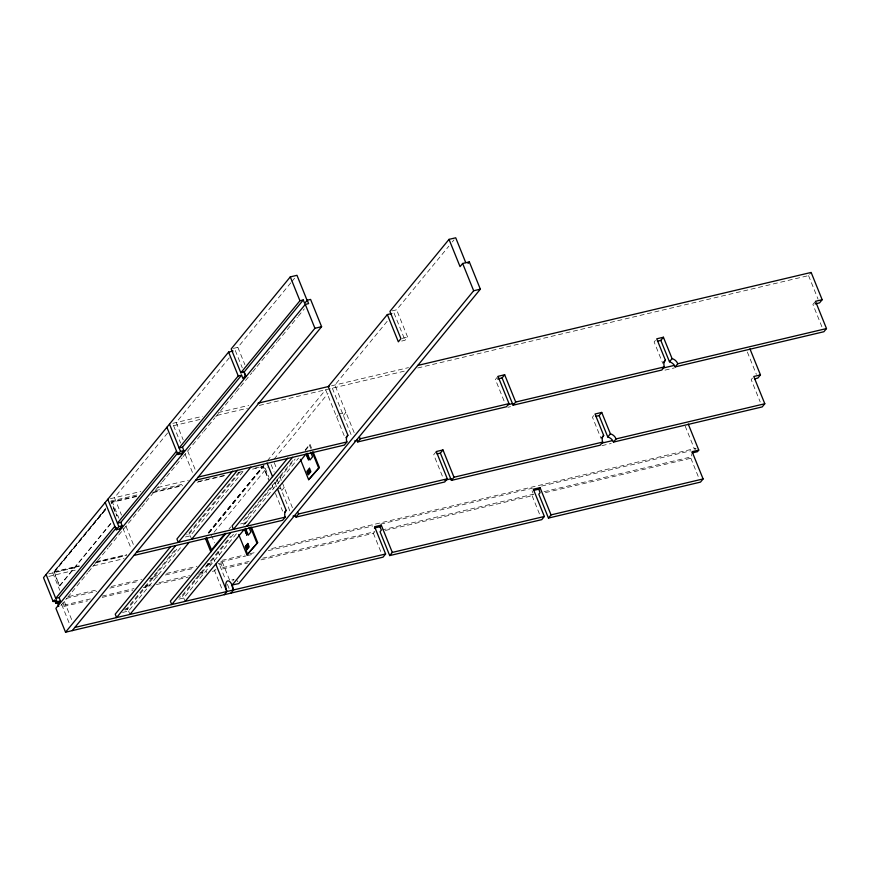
<?xml version="1.0" encoding="UTF-8"?>
<svg xmlns="http://www.w3.org/2000/svg" width="870" height="870" viewBox="0 0 870 870"><rect width="100%" height="100%" fill="white"/><g stroke="black" fill="none" stroke-linecap="round" stroke-linejoin="round"><path stroke-width="0.65" stroke-dasharray="4.35 3.26" d="M105.89 508.2L52.776 572.917L59.791 590.273M167.584 432.999L114.481 497.727L121.495 515.083M229.278 357.809L176.175 422.526L183.189 439.883M233.421 348.392L237.869 347.337L290.982 282.619M291.831 281.575L295.256 277.399M105.139 509.853L53.951 572.221L59.464 585.858L54.201 571.699L105.379 509.331M54.375 572.123L105.553 509.755M59.464 585.858L110.642 523.49M59.878 585.76L111.066 523.392M60.954 605.455L66.979 598.125M67.838 597.07L71.275 592.883M72.134 591.828L87.62 572.971M88.479 571.916L91.915 567.729M92.775 566.674L108.261 547.817M109.12 546.762L140.94 507.993M141.799 506.938L145.236 502.751M146.095 501.696L161.57 482.839M162.429 481.784L165.876 477.597M166.735 476.553L182.211 457.685M183.07 456.63L202.851 432.531M203.71 431.487L214.89 417.861M215.749 416.806L235.531 392.707M236.39 391.663L239.826 387.465M240.685 386.421L251.865 372.795M252.724 371.74L256.171 367.553M257.031 366.509L276.812 342.399M277.671 341.355L297.442 317.245M298.312 316.201L304.326 308.861M90.328 598.93L63.88 605.183L62.586 606.76L87.707 600.822M124.595 609.174L126.9 608.63L156.687 572.319M157.546 571.285L174.565 550.536M201.361 517.878L188.594 533.44L188.942 534.289L186.637 534.832M202.221 516.845L220.936 494.019M221.796 492.985L238.815 472.236M124.943 610.022L127.248 609.479L178.317 547.241M188.942 534.289L240.011 472.051M122.507 612.458L128.586 611.023L181.689 546.295M185.419 536.975L190.28 535.822L243.382 471.105M208.267 532.799L263.936 464.95L268.95 477.347M267.394 460.73L325.641 389.749L344.781 437.142M208.398 532.734L262.99 466.2L260.358 466.831M208.572 533.169L263.164 466.635L268.678 480.273M208.985 533.06L263.577 466.537L268.591 478.935M214.096 532.255L267.199 467.538M274.083 459.153L328.033 393.392M387.161 321.334L334.917 385.008L354.568 433.651M392.163 310.873L396.611 309.818L448.866 246.145M452.291 241.969L453.999 239.881M229.006 529.025L230.702 526.948M194.815 580.029L182.047 595.591L182.385 596.45L178.937 597.266M195.663 578.996L214.39 556.18M215.238 555.136L230.561 536.464M275.235 482.023L243.741 520.401L244.089 521.25L295.147 459.023M276.084 480.99L279.487 476.836M280.336 475.803L293.103 460.241M182.385 596.45L233.454 534.213M178.861 599.136L183.722 597.984L236.836 533.266M243.502 525.078L298.53 458.077M305.196 449.877L309.318 444.864L310.144 444.668L311.601 448.267M245.155 523.87L248.45 519.858L247.613 520.053M305.207 450.693L310.144 444.668M336.657 417.024L337.951 415.447M215.934 569.241L214.64 570.818L211.997 571.449M229.56 580.018L222.546 562.662L219.947 565.826L225.46 579.463M281.641 490.637L284.24 487.472L277.552 489.049M343.346 415.447L345.934 412.282L339.256 413.859M401.701 341.051L405.039 340.257L407.638 337.092L396.611 309.818M249.07 561.4L222.622 567.653L221.328 569.241L247.765 562.988M436.294 451.53L433.706 454.695L442.721 477.01M497.999 376.34L495.4 379.505L504.415 401.82M260.989 559.867L373.382 533.299L374.676 531.711L262.294 558.279M593.742 415.588L592.448 417.176L601.083 438.545M655.436 340.398L654.142 341.986L662.777 363.355M385.356 530.461L532.125 495.769L533.419 494.193L382.691 529.819M417.741 367.977L808.545 275.605L811.144 272.44M752.485 378.069L751.18 379.646L760.206 401.962M814.831 302.086L812.885 304.456L821.9 326.772M694.793 449.855L696.098 448.267L269.646 549.068M545.414 492.627L690.867 458.251L692.161 456.663L691.248 454.39M402.07 338.408L407.638 337.092M172.836 423.32L202.503 416.306M218.348 412.565L248.711 405.387M331.579 385.801L408.465 367.629M173.5 425.713L199.904 419.471M217.065 415.414L247.428 408.237M259.314 405.431L407.182 370.479M110.436 498.673L140.799 491.496M157.97 487.439L188.333 480.262M110.479 501.218L138.2 494.671M155.371 490.604L184.418 483.742M507.884 407.28L510.516 406.66M664.995 370.142L674.239 367.956M136.405 496.128L111.349 502.055L117.037 516.117L113.111 507.536M153.544 492.072L182.559 485.221M198.382 481.48L224.754 475.248M255.084 468.071L259.032 467.136M136.579 496.553L111.11 502.577L112.611 506.296M152.402 492.811L182.733 485.645M197.229 482.219L226.243 475.357M238.108 472.551L244.698 470.996M252.615 469.126L263.577 466.537M240.566 523.947L245.427 522.794L246.797 526.198M54.201 571.699L79.257 565.783M96.396 561.726L126.726 554.56M53.951 572.221L79.431 566.207M95.254 562.466L125.574 555.299M48.742 573.874L77.789 567.001M96.265 562.629L126.639 555.451M48.785 576.408L77.832 569.545M93.666 565.804L124.04 558.627M601.975 445.647L611.218 443.461M68.969 596.505L98.005 589.643M111.208 586.521L141.582 579.344M153.457 576.538L160.058 574.972M166.659 573.417L197.033 566.239M207.593 563.738L214.194 562.183M222.111 560.302L244.557 555.006M249.842 553.755L256.443 552.189M66.348 598.408L96.711 591.23M109.914 588.109L138.961 581.236M149.52 578.746L157.448 576.864M165.365 574.994L194.412 568.132M206.299 565.326L212.9 563.76M220.817 561.889L245.905 555.963M247.221 555.647L253.822 554.092M268.351 550.656L372.643 526.002M380.571 524.131L532.396 488.233M541.64 486.058L690.834 450.79M218.087 563.716L222.546 562.662M219.012 564.771L221.241 564.249L222.622 567.653M102.225 596.113L133.958 588.609M145.856 585.804L152.467 584.238M159.079 582.672L189.497 575.483M198.751 573.297L206.679 571.427M544.076 491.67L692.161 456.663M102.247 597.385L132.664 590.197M143.235 587.696L151.173 585.825M156.459 584.575L188.192 577.071M198.773 574.57L206.701 572.699M231.844 579.931L234.073 579.409A7.678 3.436 76.7 0 0 232.779 581.149M808.545 275.605L818.061 299.16M747.352 352.035L756.367 374.35M685.147 425.985L694.282 448.594M690.867 458.251L698.98 478.348M532.048 490.778L532.962 493.051M532.125 495.769L540.237 515.866M394.023 312.982L405.039 340.257M332.318 388.172L351.969 436.816M373.382 533.299L381.506 553.396M309.318 444.864L310.764 448.463M237.869 347.337L244.883 364.693M235.281 350.501L242.284 367.858M274.224 462.677L276.725 468.876M279.738 476.314L281.739 481.273M282.239 482.513L292.875 508.841M271.125 464.602L274.126 472.04M277.138 479.479L279.139 484.438M279.64 485.678L290.275 512.006M275.05 482.85L276.551 486.569M271.951 484.786L273.952 489.745M275.464 493.475L282.576 511.071M187.702 451.041L195.707 470.877M173.576 425.702L180.59 443.058M185.103 454.216L193.118 474.052M211.519 535.387L214.531 542.826M218.033 551.504L219.534 555.223M227.418 584.314L229.462 589.381M213.357 558.051L214.857 561.77M214.259 569.893L222.774 590.969M190.28 535.822L191.661 539.237M183.722 597.984L185.103 601.387M125.998 526.241L133.512 544.837M111.882 500.892L118.896 518.248M122.898 528.166L131.413 549.242M128.586 611.023L129.967 614.427M126.9 608.63L127.248 609.479M64.304 601.431L72.319 621.267M62.966 602.91L63.88 605.183M61.705 604.596L69.72 624.432M236.923 580.497A7.678 3.436 76.7 0 1 237.858 581.78"/><path stroke-width="1.3" d="M601.725 412.423L599.125 415.588L607.76 436.968A7.678 6.503 39.4 0 1 612.567 440.394L613.481 442.08L616.08 438.915L615.166 437.229A7.678 6.503 39.4 0 0 610.392 433.804L601.725 412.423L595.036 414.011L603.671 435.381L602.736 436.762A7.678 6.503 39.4 0 0 602.703 442.047L600.126 445.233L451.399 480.392L440.383 453.118L442.982 449.953L453.999 477.228L451.399 480.392M663.418 337.234L660.819 340.398L669.465 361.779A7.678 6.503 39.4 0 1 674.261 365.204L675.185 366.89L677.784 363.725L676.86 362.04A7.678 6.503 39.4 0 0 672.086 358.614L663.418 337.234L656.741 338.821L665.376 360.191L664.441 361.572A7.678 6.503 39.4 0 0 664.408 366.857L661.82 370.044L513.104 405.202L502.088 377.928L504.676 374.763L515.703 402.038L513.104 405.202M233.051 351.034L228.592 352.089L43.5 577.658L53.146 601.529L55.778 600.898M307.491 301.346L296.974 275.311L290.286 276.899L231.192 348.924L240.838 372.784L244.176 371.99L303.271 299.976L304.652 303.38L307.251 300.215L310.59 299.421L321.606 326.696L72.221 630.63M53.146 601.529L54.44 599.941L55.821 603.345L60.269 602.301M114.84 526.328L55.745 598.353L59.084 597.57L116.471 527.633M176.534 451.138L117.439 523.164L120.778 522.381L178.165 452.443M241.577 375.166L238.239 375.949L179.133 447.974L182.472 447.191L241.577 375.166L242.958 378.57L245.547 375.405L244.176 371.99M240.838 372.784L299.933 300.759L303.271 299.976M55.821 603.345L57.115 601.768L60.454 600.974L59.084 597.57M105.194 502.469L116.221 529.743L118.82 526.578L122.159 525.784L120.778 522.381M166.899 427.279L177.915 454.553L180.514 451.389L183.853 450.595L182.472 447.191M60.454 600.974L57.866 604.139L58.779 606.412M119.56 528.949L122.159 525.784M181.254 453.759L183.853 450.595M307.251 300.215L308.622 303.619L305.283 304.413L55.897 608.347L65.544 632.207L383.028 557.159L385.617 553.994L374.6 526.72L381.288 525.143L392.305 552.417L389.706 555.582L380.06 531.711L381.364 530.135L379.983 526.72L381.288 525.143M65.544 632.207L314.929 328.284L321.606 326.696M170.89 546.327L115.221 614.176L116.591 617.591L175.696 545.566M232.584 471.138L176.915 538.987L178.296 542.401L237.39 470.376M129.967 614.427L189.062 542.401M191.661 539.237L250.756 467.212M391.794 313.515L387.335 314.559L328.24 386.584L347.891 435.228A7.678 6.503 39.4 0 0 346.934 441.927L344.335 445.092L195.619 480.251M465.733 262.588L455.717 237.793L449.029 239.37L389.934 311.395L400.95 338.669L398.351 341.834L387.335 314.559M225.167 533.288L211.519 549.916L206.516 537.519M226.037 533.299L170.357 601.148L171.738 604.552L230.833 532.527M287.731 458.098L232.062 525.948L233.432 529.362L292.537 457.337M185.103 601.387L244.209 529.373M246.797 526.198L305.903 454.173M224.286 594.688L226.885 591.502L226.32 589.871A7.678 3.436 76.7 0 1 226.994 581.247A7.678 3.436 76.7 0 1 231.985 584.988L238.75 583.618L480.349 289.177L469.332 261.903L462.644 263.479L460.056 266.644L449.029 239.37M468.038 263.479L469.332 261.903M238.706 534.495L246.95 554.897L257.661 542.662L251.365 527.057M300.4 459.306L308.643 479.707L319.355 467.462L313.059 451.867M246.95 554.897L257.661 542.662M319.355 467.462L308.643 479.707M284.892 512.006L286.187 510.418L277.552 489.049M345.945 437.61L347.891 435.228M286.187 510.418A7.678 6.503 39.4 0 0 285.229 517.117L282.641 520.282L133.926 555.441M232.062 585.195L473.671 290.754L480.349 289.177M230.963 593.101L233.573 589.925L232.997 588.283A7.678 3.436 76.7 0 1 232.377 584.401M295.06 515.41A7.678 6.503 39.4 0 1 296.007 517.128L298.606 513.952L447.321 478.804L436.294 451.53L442.982 449.953M356.765 440.22A7.678 6.503 39.4 0 1 357.7 441.938L360.3 438.763L509.015 403.615L497.999 376.34L504.676 374.763M447.321 478.804L444.722 481.969L296.007 517.128M509.015 403.615L506.416 406.779L357.7 441.938M538.726 489.201L540.031 487.613L551.047 514.888L548.448 518.063L538.802 494.193L540.107 492.616L538.726 489.201L534.278 490.256M601.725 437.751L603.671 435.381M663.429 362.562L665.376 360.191M607.793 436.968L610.392 433.804M669.487 361.779L672.086 358.614M540.031 487.613L533.343 489.201L544.359 516.476L541.76 519.64L389.706 555.582M688.246 424.06L698.773 450.094L697.468 451.682L691.9 452.998M749.951 348.87L760.467 374.905L757.868 378.069L754.529 378.863M417.709 365.443L811.144 272.44L822.161 299.715L819.562 302.88L815.114 303.935M698.773 450.094L692.085 451.671L703.101 478.946L700.502 482.11L548.448 518.063M760.467 374.905L753.779 376.482L764.806 403.756L762.207 406.921L613.481 442.08M822.161 299.715L815.484 301.292L826.5 328.566L823.901 331.731L675.185 366.89M257.955 403.201L329.241 386.345M177.915 454.553L182.374 453.498M497.629 378.983L502.088 377.928M657.481 341.192L660.819 340.398M198.219 477.075L346.934 441.927M515.703 402.038L664.419 366.879M677.784 363.725L826.5 328.566M354.688 440.938L357.331 440.318M507.841 404.746L513.115 403.495M662.309 368.228L674.196 365.422M116.221 529.743L120.669 528.688M437.044 453.912L440.383 453.118M595.787 416.382L599.125 415.588M136.514 552.265L285.229 517.117M453.999 477.228L602.725 442.069M616.08 438.915L764.806 403.756M292.983 516.138L295.626 515.508M444.82 480.24L451.421 478.685M601.931 443.102L612.491 440.611M374.415 528.036L379.983 526.72M74.82 627.466L385.617 553.994M392.305 552.417L544.359 516.476M551.047 514.888L703.101 478.946M462.644 263.479L473.671 290.754M305.283 304.413L314.929 328.284M290.286 276.899L299.933 300.759M312.221 452.063L318.529 467.668M310.742 452.28L312.569 456.826L309.981 459.991L307.219 453.172M243.796 371.577L245.797 376.536M228.592 352.089L238.239 375.949M267.036 463.014L272.549 476.651M250.527 527.253L256.824 542.858M249.037 527.47L250.875 532.016L248.276 535.18L245.525 528.362M246.33 551.091L247.787 554.69M169.498 424.114L180.514 451.389M232.062 586.217L233.562 589.936M205.342 538.215L210.855 551.852M215.858 564.249L226.874 591.513M107.793 499.304L118.82 526.578M46.099 574.494L57.115 601.768M297.66 512.245A7.678 6.503 39.4 0 1 298.606 513.952M359.353 437.055A7.678 6.503 39.4 0 1 360.3 438.763M245.307 529.167L245.003 530.809L245.307 529.167M307.001 453.966L306.697 455.619L307.001 453.966M245.862 530.559L245.558 532.201L245.862 530.559M307.567 455.369L307.262 457.011L307.567 455.369M246.427 531.951L246.123 533.593L246.427 531.951M308.121 456.761L307.817 458.403L308.121 456.761M246.993 533.343L246.688 534.985L246.993 533.343M308.687 458.153L308.382 459.795L308.687 458.153M245.829 545.86L245.177 546.654L246.547 550.068L247.2 549.274L245.829 545.86M246.819 544.653L246.166 545.447L247.548 548.861L248.189 548.067L246.819 544.653M247.809 543.446L247.156 544.239L248.537 547.654L249.179 546.86L247.809 543.446M307.523 470.67L306.871 471.464L308.252 474.879L308.904 474.085L307.523 470.67M308.513 469.463L307.86 470.257L309.241 473.671L309.894 472.878L308.513 469.463M309.502 468.256L308.85 469.05L310.231 472.453L310.884 471.671L309.502 468.256"/></g></svg>
